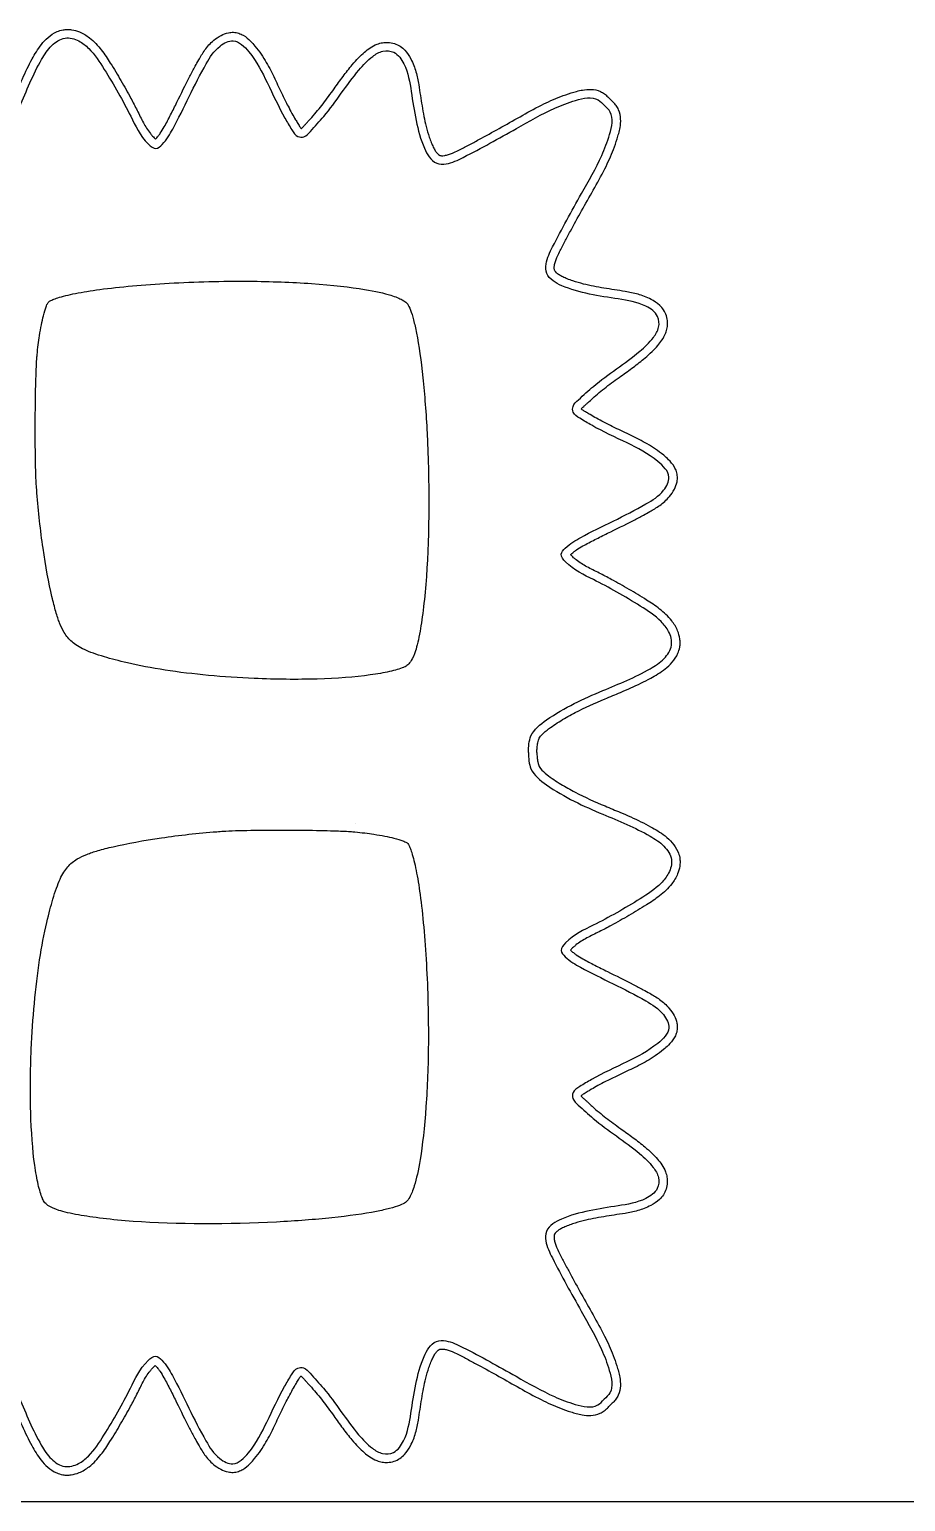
# Model space of a CAD drawing. Extents: x 0 to 290, y 0 to 210.
# Drawn here: x 35.3 to 72.5, y 0 to 62.5 of the extents above; entities that cross this region are included whole.
import ezdxf

# ---------------------------------------------------------------- set-up
doc = ezdxf.new("R2010")
doc.units = 0
doc.layers.get('0').update_dxf_attribs({"linetype": 'CONTINUOUS'})

msp = doc.modelspace()

# ---------------------------------------------------------------- linework, layer by layer
at = {"linetype": 'Continuous'}
msp.add_line((0, 0), (290, 0), dxfattribs=at)
at = {"color": 7}
msp.add_lwpolyline([(49.147, 28.79), (49.147, 28.79)], dxfattribs=at)
at = {"linetype": 'Continuous'}
for points, knots in [([(32.246, 56.422), (32.317, 56.424), (32.385, 56.427), (32.523, 56.437), (32.591, 56.445), (32.694, 56.465), (32.733, 56.475), (32.797, 56.498), (32.822, 56.51), (32.876, 56.54), (32.903, 56.558), (33.016, 56.643), (33.106, 56.739), (33.264, 56.941), (33.334, 57.04), (33.468, 57.238), (33.532, 57.337), (33.718, 57.637), (33.831, 57.84), (34.152, 58.457), (34.339, 58.88), (34.614, 59.532), (34.705, 59.751), (34.921, 60.26), (35.049, 60.551), (35.258, 60.978), (35.329, 61.116), (35.46, 61.354), (35.517, 61.455), (35.645, 61.661), (35.716, 61.765), (35.88, 61.971), (35.973, 62.071), (36.191, 62.258), (36.317, 62.344), (36.54, 62.442), (36.624, 62.469), (36.775, 62.496), (36.838, 62.501), (36.961, 62.502), (37.021, 62.497), (37.195, 62.471), (37.305, 62.438), (37.567, 62.332), (37.709, 62.244), (37.935, 62.069), (38.024, 61.985), (38.19, 61.812), (38.267, 61.722), (38.481, 61.448), (38.605, 61.259), (38.799, 60.949), (38.875, 60.826), (39.025, 60.578), (39.1, 60.454), (39.319, 60.079), (39.461, 59.827), (39.688, 59.406), (39.777, 59.236), (39.908, 58.976), (39.953, 58.884), (40.039, 58.709), (40.082, 58.624), (40.214, 58.378), (40.308, 58.226), (40.453, 58.045), (40.482, 58.01), (40.538, 57.949), (40.563, 57.922), (40.607, 57.878), (40.625, 57.861), (40.64, 57.847)], [0.035408, 0.035408, 0.035408, 0.035408, 0.607625, 0.607625, 1.288519, 1.288519, 1.790618, 1.790618, 2.217027, 2.217027, 2.643435, 2.643435, 3.938345, 3.938345, 4.940209, 4.940209, 5.942072, 5.942072, 7.945798, 7.945798, 11.953251, 11.953251, 13.92289, 13.92289, 16.510565, 16.510565, 17.752671, 17.752671, 18.68504, 18.68504, 19.61741, 19.61741, 20.554312, 20.554312, 21.491214, 21.491214, 21.993643, 21.993643, 22.340482, 22.340482, 22.68732, 22.68732, 23.380997, 23.380997, 24.467216, 24.467216, 25.352423, 25.352423, 26.23763, 26.23763, 28.008044, 28.008044, 29.186978, 29.186978, 30.365913, 30.365913, 32.723782, 32.723782, 34.312403, 34.312403, 35.167984, 35.167984, 36.023564, 36.023564, 37.734725, 37.734725, 38.14694, 38.14694, 38.467395, 38.467395, 38.68582, 38.68582, 38.68582, 38.68582]), ([(32.247, 56.061), (32.492, 56.071), (33.065, 56.093), (34.038, 57.319), (34.822, 59.05), (35.527, 60.821), (36.175, 61.825), (36.768, 62.224), (37.387, 62.055), (37.967, 61.585), (38.685, 60.478), (39.493, 59.065), (40.015, 57.901), (40.645, 57.361), (41.073, 57.743), (41.746, 58.909), (42.41, 60.445), (43.227, 61.757), (44.03, 62.176), (44.835, 61.349), (45.41, 60.222), (45.95, 59.036), (46.391, 58.302), (46.624, 57.926), (46.997, 57.917), (47.336, 58.307), (48.163, 59.182), (48.895, 60.387), (49.758, 61.306), (50.275, 61.625), (50.863, 61.576), (51.34, 60.873), (51.574, 59.459), (51.758, 58.069), (52.242, 57.08), (52.56, 56.771), (53.126, 56.777), (54.254, 57.336), (55.751, 58.167), (57.329, 59.072), (58.447, 59.502), (59.316, 59.697), (59.625, 59.361), (59.711, 59.268)], [0, 0, 0, 0, 1.961126, 4.591958, 12.080895, 18.238708, 20.25935, 22.065078, 23.704497, 25.177044, 28.252064, 34.602568, 38.482754, 39.515693, 40.384066, 42.587887, 51.249632, 53.884088, 55.564297, 57.812849, 62.047492, 66.721642, 68.344673, 69.40357, 70.088703, 71.094288, 73.4709, 80.329222, 82.608616, 83.965516, 85.246922, 87.070459, 90.43776, 97.294409, 98.464274, 99.62943, 100.735562, 102.902194, 110.040241, 115.146078, 117.779435, 120.430393, 121.44876, 121.44876, 121.44876, 121.44876]), ([(40.64, 57.847), (40.658, 57.864), (40.678, 57.885), (40.714, 57.926), (40.732, 57.946), (40.783, 58.007), (40.814, 58.049), (40.904, 58.178), (40.958, 58.269), (41.058, 58.449), (41.104, 58.535), (41.195, 58.706), (41.24, 58.792), (41.374, 59.055), (41.463, 59.234), (41.731, 59.776), (41.91, 60.146), (42.173, 60.656), (42.248, 60.798), (42.374, 61.029), (42.425, 61.119), (42.555, 61.346), (42.639, 61.489), (42.844, 61.773), (42.966, 61.914), (43.208, 62.118), (43.311, 62.19), (43.522, 62.3), (43.627, 62.342), (43.81, 62.377), (43.881, 62.384), (44.032, 62.377), (44.108, 62.362), (44.247, 62.316), (44.311, 62.286), (44.491, 62.181), (44.591, 62.094), (44.749, 61.935), (44.81, 61.864), (44.963, 61.679), (45.048, 61.564), (45.207, 61.332), (45.279, 61.216), (45.481, 60.869), (45.595, 60.64), (45.816, 60.182), (45.925, 59.95), (46.113, 59.561), (46.19, 59.404), (46.325, 59.142), (46.381, 59.037), (46.487, 58.846), (46.538, 58.759), (46.621, 58.619), (46.652, 58.566), (46.703, 58.483), (46.722, 58.452), (46.771, 58.372), (46.796, 58.333), (46.821, 58.301), (46.827, 58.294), (46.831, 58.29)], [40.28113, 40.28113, 40.28113, 40.28113, 40.536354, 40.536354, 40.791577, 40.791577, 41.302025, 41.302025, 42.322921, 42.322921, 43.164504, 43.164504, 44.006088, 44.006088, 45.689255, 45.689255, 49.055589, 49.055589, 50.358148, 50.358148, 51.194546, 51.194546, 52.479676, 52.479676, 53.764806, 53.764806, 54.541562, 54.541562, 55.181809, 55.181809, 55.546064, 55.546064, 55.934363, 55.934363, 56.322661, 56.322661, 57.13375, 57.13375, 57.757122, 57.757122, 58.82093, 58.82093, 59.884738, 59.884738, 62.012354, 62.012354, 64.13997, 64.13997, 65.617709, 65.617709, 66.649276, 66.649276, 67.535635, 67.535635, 68.054175, 68.054175, 68.348798, 68.348798, 68.809136, 68.809136, 68.976054, 68.976054, 68.976054, 68.976054]), ([(46.831, 58.29), (46.838, 58.294), (46.851, 58.305), (46.889, 58.342), (46.913, 58.367), (46.968, 58.43), (46.998, 58.463), (47.055, 58.526), (47.083, 58.557), (47.167, 58.65), (47.221, 58.71), (47.362, 58.865), (47.445, 58.959), (47.606, 59.15), (47.684, 59.248), (47.918, 59.552), (48.071, 59.764), (48.351, 60.154), (48.477, 60.33), (48.734, 60.673), (48.863, 60.84), (49.085, 61.102), (49.172, 61.202), (49.347, 61.381), (49.431, 61.462), (49.596, 61.601), (49.672, 61.661), (49.847, 61.779), (49.946, 61.836), (50.128, 61.905), (50.204, 61.927), (50.359, 61.952), (50.437, 61.957), (50.607, 61.949), (50.698, 61.934), (50.875, 61.878), (50.961, 61.837), (51.109, 61.738), (51.174, 61.681), (51.339, 61.505), (51.419, 61.378), (51.533, 61.161), (51.574, 61.069), (51.645, 60.884), (51.676, 60.791), (51.754, 60.516), (51.79, 60.335), (51.846, 60.004), (51.868, 59.853), (51.914, 59.552), (51.937, 59.402), (52.011, 58.956), (52.065, 58.665), (52.175, 58.228), (52.219, 58.076), (52.296, 57.849), (52.325, 57.771), (52.381, 57.631), (52.408, 57.567), (52.464, 57.451), (52.492, 57.399), (52.552, 57.306), (52.584, 57.264), (52.647, 57.198), (52.677, 57.176), (52.712, 57.157), (52.72, 57.154), (52.746, 57.147), (52.763, 57.144), (52.821, 57.139), (52.87, 57.142), (52.977, 57.158), (53.031, 57.171), (53.142, 57.205), (53.198, 57.226), (53.333, 57.284), (53.413, 57.322), (53.568, 57.401), (53.643, 57.439), (53.79, 57.515), (53.863, 57.553), (54.082, 57.668), (54.228, 57.745), (54.664, 57.979), (54.953, 58.139), (55.535, 58.464), (55.827, 58.63), (56.422, 58.965), (56.724, 59.132), (57.165, 59.354), (57.3, 59.418), (57.709, 59.602), (57.987, 59.711), (58.371, 59.83), (58.447, 59.852), (58.609, 59.895), (58.693, 59.915), (58.897, 59.95), (59.018, 59.962), (59.272, 59.95), (59.406, 59.926), (59.598, 59.839), (59.66, 59.802), (59.763, 59.725), (59.807, 59.685), (59.892, 59.603), (59.93, 59.561), (59.966, 59.523)], [70.359454, 70.359454, 70.359454, 70.359454, 70.704007, 70.704007, 71.048561, 71.048561, 71.389156, 71.389156, 71.729752, 71.729752, 72.410943, 72.410943, 73.515431, 73.515431, 74.61992, 74.61992, 76.828898, 76.828898, 78.608109, 78.608109, 80.301856, 80.301856, 81.33635, 81.33635, 82.212239, 82.212239, 82.92474, 82.92474, 83.63724, 83.63724, 84.07111, 84.07111, 84.50498, 84.50498, 85.007166, 85.007166, 85.490579, 85.490579, 85.973992, 85.973992, 86.912445, 86.912445, 87.628344, 87.628344, 88.344242, 88.344242, 89.776039, 89.776039, 91.04076, 91.04076, 92.30548, 92.30548, 94.834922, 94.834922, 96.243427, 96.243427, 96.987557, 96.987557, 97.61561, 97.61561, 98.243663, 98.243663, 98.847887, 98.847887, 99.452111, 99.452111, 99.782312, 99.782312, 100.112513, 100.112513, 100.719331, 100.719331, 101.326149, 101.326149, 101.932967, 101.932967, 102.732179, 102.732179, 103.425808, 103.425808, 104.119438, 104.119438, 105.506697, 105.506697, 108.281216, 108.281216, 111.083501, 111.083501, 113.885787, 113.885787, 115.108993, 115.108993, 117.555404, 117.555404, 118.140796, 118.140796, 118.726189, 118.726189, 119.495012, 119.495012, 120.263836, 120.263836, 120.63075, 120.63075, 120.997665, 120.997665, 121.406972, 121.406972, 121.406972, 121.406972]), ([(58.721, 46.39), (58.725, 46.396), (58.736, 46.41), (58.773, 46.447), (58.799, 46.471), (58.861, 46.526), (58.894, 46.556), (58.958, 46.613), (58.989, 46.641), (59.081, 46.725), (59.141, 46.779), (59.297, 46.92), (59.391, 47.003), (59.582, 47.163), (59.68, 47.242), (59.984, 47.475), (60.196, 47.628), (60.586, 47.907), (60.763, 48.034), (61.106, 48.29), (61.273, 48.419), (61.535, 48.64), (61.635, 48.728), (61.814, 48.902), (61.895, 48.987), (62.035, 49.151), (62.095, 49.227), (62.213, 49.403), (62.269, 49.501), (62.339, 49.683), (62.361, 49.759), (62.386, 49.914), (62.391, 49.992), (62.383, 50.162), (62.368, 50.253), (62.313, 50.43), (62.272, 50.516), (62.173, 50.665), (62.116, 50.729), (61.94, 50.895), (61.813, 50.975), (61.597, 51.089), (61.505, 51.129), (61.319, 51.201), (61.227, 51.232), (60.951, 51.311), (60.77, 51.346), (60.439, 51.403), (60.289, 51.425), (59.987, 51.472), (59.837, 51.495), (59.392, 51.568), (59.101, 51.623), (58.664, 51.733), (58.512, 51.777), (58.285, 51.855), (58.208, 51.883), (58.067, 51.94), (58.003, 51.967), (57.887, 52.023), (57.835, 52.051), (57.742, 52.111), (57.7, 52.143), (57.635, 52.206), (57.612, 52.236), (57.594, 52.271), (57.59, 52.279), (57.583, 52.305), (57.58, 52.322), (57.576, 52.38), (57.578, 52.429), (57.595, 52.537), (57.608, 52.591), (57.642, 52.701), (57.663, 52.758), (57.721, 52.893), (57.759, 52.972), (57.838, 53.128), (57.876, 53.202), (57.952, 53.349), (57.99, 53.422), (58.105, 53.641), (58.183, 53.787), (58.418, 54.222), (58.577, 54.511), (58.902, 55.093), (59.069, 55.385), (59.405, 55.979), (59.572, 56.281), (59.794, 56.722), (59.859, 56.858), (60.043, 57.266), (60.152, 57.544), (60.271, 57.928), (60.294, 58.004), (60.336, 58.165), (60.356, 58.25), (60.391, 58.453), (60.404, 58.575), (60.393, 58.828), (60.368, 58.963), (60.282, 59.155), (60.245, 59.217), (60.168, 59.32), (60.128, 59.365), (60.046, 59.449), (60.004, 59.488), (59.966, 59.523)], [70.359454, 70.359454, 70.359454, 70.359454, 70.704007, 70.704007, 71.048561, 71.048561, 71.389156, 71.389156, 71.729752, 71.729752, 72.410943, 72.410943, 73.515431, 73.515431, 74.61992, 74.61992, 76.828898, 76.828898, 78.608109, 78.608109, 80.301856, 80.301856, 81.33635, 81.33635, 82.212239, 82.212239, 82.92474, 82.92474, 83.63724, 83.63724, 84.07111, 84.07111, 84.50498, 84.50498, 85.007166, 85.007166, 85.490579, 85.490579, 85.973992, 85.973992, 86.912445, 86.912445, 87.628344, 87.628344, 88.344242, 88.344242, 89.776039, 89.776039, 91.04076, 91.04076, 92.30548, 92.30548, 94.834922, 94.834922, 96.243427, 96.243427, 96.987557, 96.987557, 97.61561, 97.61561, 98.243663, 98.243663, 98.847887, 98.847887, 99.452111, 99.452111, 99.782312, 99.782312, 100.112513, 100.112513, 100.719331, 100.719331, 101.326149, 101.326149, 101.932967, 101.932967, 102.732179, 102.732179, 103.425808, 103.425808, 104.119438, 104.119438, 105.506697, 105.506697, 108.281216, 108.281216, 111.083501, 111.083501, 113.885787, 113.885787, 115.108993, 115.108993, 117.555404, 117.555404, 118.140796, 118.140796, 118.726189, 118.726189, 119.495012, 119.495012, 120.263836, 120.263836, 120.63075, 120.63075, 120.997665, 120.997665, 121.406972, 121.406972, 121.406972, 121.406972]), ([(56.48, 31.807), (56.489, 32.052), (56.512, 32.625), (57.739, 33.598), (59.471, 34.379), (61.242, 35.083), (62.247, 35.73), (62.647, 36.323), (62.478, 36.942), (62.008, 37.523), (60.902, 38.241), (59.49, 39.05), (58.326, 39.574), (57.786, 40.204), (58.169, 40.632), (59.335, 41.304), (60.873, 41.966), (62.185, 42.783), (62.604, 43.585), (61.779, 44.39), (60.652, 44.967), (59.466, 45.507), (58.732, 45.949), (58.357, 46.183), (58.348, 46.556), (58.739, 46.894), (59.614, 47.721), (60.82, 48.451), (61.739, 49.314), (62.059, 49.831), (62.011, 50.418), (61.308, 50.896), (59.894, 51.131), (58.505, 51.317), (57.516, 51.801), (57.207, 52.12), (57.213, 52.686), (57.774, 53.813), (58.606, 55.31), (59.512, 56.886), (59.943, 58.004), (60.139, 58.874), (59.803, 59.183), (59.71, 59.269)], [0, 0, 0, 0, 1.961126, 4.591958, 12.080895, 18.238708, 20.25935, 22.065078, 23.704497, 25.177044, 28.252064, 34.602568, 38.482754, 39.515693, 40.384066, 42.587887, 51.249632, 53.884088, 55.564297, 57.812849, 62.047492, 66.721642, 68.344673, 69.40357, 70.088703, 71.094288, 73.4709, 80.329222, 82.608616, 83.965516, 85.246922, 87.070459, 90.43776, 97.294409, 98.464274, 99.62943, 100.735562, 102.902194, 110.040241, 115.146078, 117.779435, 120.430393, 121.44876, 121.44876, 121.44876, 121.44876]), ([(58.272, 40.199), (58.29, 40.217), (58.311, 40.237), (58.351, 40.273), (58.372, 40.291), (58.433, 40.341), (58.475, 40.373), (58.604, 40.463), (58.695, 40.517), (58.875, 40.616), (58.961, 40.662), (59.132, 40.753), (59.219, 40.798), (59.482, 40.932), (59.66, 41.021), (60.203, 41.288), (60.573, 41.467), (61.083, 41.729), (61.225, 41.804), (61.456, 41.93), (61.546, 41.98), (61.773, 42.11), (61.916, 42.194), (62.201, 42.399), (62.342, 42.521), (62.546, 42.763), (62.618, 42.866), (62.728, 43.077), (62.77, 43.182), (62.806, 43.365), (62.813, 43.435), (62.806, 43.587), (62.79, 43.663), (62.745, 43.802), (62.715, 43.865), (62.61, 44.046), (62.523, 44.146), (62.365, 44.304), (62.294, 44.365), (62.109, 44.518), (61.993, 44.604), (61.761, 44.763), (61.646, 44.835), (61.299, 45.037), (61.07, 45.151), (60.612, 45.373), (60.38, 45.482), (59.992, 45.67), (59.834, 45.748), (59.573, 45.883), (59.468, 45.939), (59.277, 46.045), (59.19, 46.095), (59.05, 46.179), (58.997, 46.21), (58.914, 46.261), (58.883, 46.28), (58.803, 46.329), (58.765, 46.354), (58.732, 46.38), (58.726, 46.385), (58.721, 46.39)], [40.28113, 40.28113, 40.28113, 40.28113, 40.536354, 40.536354, 40.791577, 40.791577, 41.302025, 41.302025, 42.322921, 42.322921, 43.164504, 43.164504, 44.006088, 44.006088, 45.689255, 45.689255, 49.055589, 49.055589, 50.358148, 50.358148, 51.194546, 51.194546, 52.479676, 52.479676, 53.764806, 53.764806, 54.541562, 54.541562, 55.181809, 55.181809, 55.546064, 55.546064, 55.934363, 55.934363, 56.322661, 56.322661, 57.13375, 57.13375, 57.757122, 57.757122, 58.82093, 58.82093, 59.884738, 59.884738, 62.012354, 62.012354, 64.13997, 64.13997, 65.617709, 65.617709, 66.649276, 66.649276, 67.535635, 67.535635, 68.054175, 68.054175, 68.348798, 68.348798, 68.809136, 68.809136, 68.976054, 68.976054, 68.976054, 68.976054]), ([(56.84, 31.807), (56.843, 31.878), (56.846, 31.945), (56.856, 32.083), (56.863, 32.151), (56.884, 32.254), (56.894, 32.293), (56.917, 32.356), (56.928, 32.382), (56.958, 32.435), (56.977, 32.463), (57.062, 32.576), (57.158, 32.666), (57.36, 32.824), (57.46, 32.894), (57.657, 33.027), (57.757, 33.092), (58.057, 33.276), (58.26, 33.39), (58.877, 33.71), (59.301, 33.897), (59.952, 34.172), (60.171, 34.262), (60.68, 34.478), (60.972, 34.606), (61.399, 34.814), (61.537, 34.885), (61.775, 35.016), (61.876, 35.073), (62.082, 35.201), (62.187, 35.271), (62.392, 35.435), (62.493, 35.528), (62.68, 35.746), (62.766, 35.871), (62.864, 36.095), (62.891, 36.179), (62.918, 36.33), (62.924, 36.393), (62.924, 36.515), (62.92, 36.575), (62.894, 36.75), (62.861, 36.859), (62.755, 37.122), (62.667, 37.264), (62.492, 37.49), (62.408, 37.579), (62.236, 37.745), (62.146, 37.822), (61.872, 38.037), (61.682, 38.161), (61.373, 38.355), (61.251, 38.431), (61.003, 38.582), (60.878, 38.656), (60.503, 38.876), (60.252, 39.018), (59.831, 39.246), (59.661, 39.334), (59.401, 39.466), (59.31, 39.51), (59.134, 39.597), (59.05, 39.64), (58.803, 39.772), (58.651, 39.866), (58.47, 40.011), (58.436, 40.041), (58.374, 40.096), (58.348, 40.121), (58.303, 40.166), (58.287, 40.183), (58.272, 40.199)], [0.037784, 0.037784, 0.037784, 0.037784, 0.607625, 0.607625, 1.288519, 1.288519, 1.790618, 1.790618, 2.217027, 2.217027, 2.643435, 2.643435, 3.938345, 3.938345, 4.940209, 4.940209, 5.942072, 5.942072, 7.945798, 7.945798, 11.953251, 11.953251, 13.92289, 13.92289, 16.510565, 16.510565, 17.752671, 17.752671, 18.68504, 18.68504, 19.61741, 19.61741, 20.554311, 20.554311, 21.491213, 21.491213, 21.993642, 21.993642, 22.34048, 22.34048, 22.687318, 22.687318, 23.380993, 23.380993, 24.46721, 24.46721, 25.352414, 25.352414, 26.237617, 26.237617, 28.008025, 28.008025, 29.186929, 29.186929, 30.365833, 30.365833, 32.723641, 32.723641, 34.31227, 34.31227, 35.167827, 35.167827, 36.023384, 36.023384, 37.734498, 37.734498, 38.14677, 38.14677, 38.467242, 38.467242, 38.68582, 38.68582, 38.68582, 38.68582]), ([(56.48, 31.807), (56.489, 31.562), (56.512, 30.989), (57.738, 30.016), (59.47, 29.234), (61.24, 28.529), (62.245, 27.882), (62.645, 27.288), (62.475, 26.67), (62.005, 26.089), (60.899, 25.371), (59.486, 24.563), (58.323, 24.04), (57.782, 23.41), (58.165, 22.982), (59.331, 22.309), (60.868, 21.646), (62.179, 20.829), (62.598, 20.027), (61.772, 19.221), (60.646, 18.646), (59.46, 18.106), (58.725, 17.664), (58.35, 17.431), (58.341, 17.058), (58.731, 16.719), (59.606, 15.892), (60.812, 15.161), (61.731, 14.298), (62.05, 13.781), (62.002, 13.194), (61.299, 12.716), (59.885, 12.482), (58.495, 12.297), (57.506, 11.813), (57.197, 11.495), (57.203, 10.928), (57.763, 9.801), (58.595, 8.304), (59.5, 6.727), (59.93, 5.609), (60.126, 4.739), (59.79, 4.43), (59.697, 4.344)], [0, 0, 0, 0, 1.961126, 4.591958, 12.080895, 18.238708, 20.25935, 22.065078, 23.704497, 25.177044, 28.252064, 34.602568, 38.482754, 39.515693, 40.384066, 42.587887, 51.249632, 53.884088, 55.564297, 57.812849, 62.047492, 66.721642, 68.344673, 69.40357, 70.088703, 71.094288, 73.4709, 80.329222, 82.608616, 83.965516, 85.246922, 87.070459, 90.43776, 97.294409, 98.464274, 99.62943, 100.735562, 102.902194, 110.040241, 115.146078, 117.779435, 120.430393, 121.44876, 121.44876, 121.44876, 121.44876]), ([(56.84, 31.807), (56.843, 31.736), (56.846, 31.669), (56.855, 31.532), (56.863, 31.463), (56.883, 31.36), (56.894, 31.321), (56.917, 31.258), (56.928, 31.233), (56.958, 31.179), (56.976, 31.151), (57.062, 31.038), (57.157, 30.948), (57.359, 30.79), (57.459, 30.72), (57.657, 30.586), (57.756, 30.522), (58.056, 30.337), (58.259, 30.224), (58.876, 29.903), (59.3, 29.716), (59.951, 29.441), (60.17, 29.351), (60.679, 29.135), (60.971, 29.007), (61.397, 28.798), (61.535, 28.727), (61.773, 28.596), (61.874, 28.539), (62.081, 28.411), (62.185, 28.341), (62.39, 28.177), (62.491, 28.084), (62.678, 27.865), (62.764, 27.74), (62.862, 27.517), (62.889, 27.433), (62.916, 27.281), (62.922, 27.218), (62.922, 27.096), (62.917, 27.036), (62.891, 26.862), (62.859, 26.752), (62.752, 26.489), (62.665, 26.348), (62.49, 26.122), (62.406, 26.032), (62.233, 25.866), (62.143, 25.79), (61.869, 25.575), (61.679, 25.451), (61.37, 25.257), (61.247, 25.181), (60.999, 25.03), (60.875, 24.956), (60.5, 24.736), (60.248, 24.594), (59.827, 24.367), (59.657, 24.278), (59.397, 24.147), (59.306, 24.103), (59.131, 24.016), (59.046, 23.973), (58.8, 23.841), (58.647, 23.747), (58.466, 23.602), (58.432, 23.573), (58.37, 23.517), (58.344, 23.492), (58.299, 23.448), (58.282, 23.43), (58.268, 23.415)], [0.037784, 0.037784, 0.037784, 0.037784, 0.607625, 0.607625, 1.288519, 1.288519, 1.790618, 1.790618, 2.217027, 2.217027, 2.643435, 2.643435, 3.938345, 3.938345, 4.940209, 4.940209, 5.942072, 5.942072, 7.945798, 7.945798, 11.953251, 11.953251, 13.92289, 13.92289, 16.510565, 16.510565, 17.752671, 17.752671, 18.68504, 18.68504, 19.61741, 19.61741, 20.554311, 20.554311, 21.491213, 21.491213, 21.993642, 21.993642, 22.34048, 22.34048, 22.687318, 22.687318, 23.380993, 23.380993, 24.46721, 24.46721, 25.352414, 25.352414, 26.237617, 26.237617, 28.008025, 28.008025, 29.186929, 29.186929, 30.365833, 30.365833, 32.723641, 32.723641, 34.31227, 34.31227, 35.167827, 35.167827, 36.023384, 36.023384, 37.734498, 37.734498, 38.14677, 38.14677, 38.467242, 38.467242, 38.68582, 38.68582, 38.68582, 38.68582]), ([(58.268, 23.415), (58.286, 23.397), (58.307, 23.377), (58.347, 23.34), (58.368, 23.323), (58.429, 23.272), (58.471, 23.241), (58.6, 23.151), (58.691, 23.097), (58.871, 22.997), (58.956, 22.951), (59.128, 22.86), (59.214, 22.815), (59.477, 22.681), (59.656, 22.592), (60.198, 22.325), (60.568, 22.145), (61.078, 21.883), (61.22, 21.808), (61.451, 21.682), (61.541, 21.632), (61.768, 21.502), (61.911, 21.418), (62.196, 21.212), (62.337, 21.091), (62.54, 20.848), (62.613, 20.746), (62.723, 20.534), (62.764, 20.43), (62.8, 20.246), (62.807, 20.176), (62.8, 20.024), (62.785, 19.948), (62.739, 19.81), (62.709, 19.746), (62.604, 19.566), (62.517, 19.465), (62.359, 19.308), (62.288, 19.246), (62.102, 19.094), (61.987, 19.008), (61.755, 18.849), (61.639, 18.777), (61.293, 18.575), (61.064, 18.461), (60.606, 18.24), (60.373, 18.131), (59.985, 17.943), (59.827, 17.865), (59.566, 17.73), (59.461, 17.674), (59.27, 17.568), (59.183, 17.518), (59.043, 17.434), (58.99, 17.403), (58.907, 17.352), (58.876, 17.333), (58.796, 17.284), (58.757, 17.259), (58.725, 17.234), (58.718, 17.228), (58.714, 17.224)], [40.28113, 40.28113, 40.28113, 40.28113, 40.536354, 40.536354, 40.791577, 40.791577, 41.302025, 41.302025, 42.322921, 42.322921, 43.164504, 43.164504, 44.006088, 44.006088, 45.689255, 45.689255, 49.055589, 49.055589, 50.358148, 50.358148, 51.194546, 51.194546, 52.479676, 52.479676, 53.764806, 53.764806, 54.541562, 54.541562, 55.181809, 55.181809, 55.546064, 55.546064, 55.934363, 55.934363, 56.322661, 56.322661, 57.13375, 57.13375, 57.757122, 57.757122, 58.82093, 58.82093, 59.884738, 59.884738, 62.012354, 62.012354, 64.13997, 64.13997, 65.617709, 65.617709, 66.649276, 66.649276, 67.535635, 67.535635, 68.054175, 68.054175, 68.348798, 68.348798, 68.809136, 68.809136, 68.976054, 68.976054, 68.976054, 68.976054]), ([(58.714, 17.224), (58.718, 17.217), (58.729, 17.204), (58.766, 17.166), (58.792, 17.142), (58.854, 17.087), (58.887, 17.057), (58.95, 17), (58.981, 16.972), (59.074, 16.889), (59.134, 16.834), (59.289, 16.693), (59.383, 16.61), (59.574, 16.45), (59.673, 16.371), (59.976, 16.137), (60.188, 15.985), (60.578, 15.705), (60.755, 15.579), (61.098, 15.322), (61.265, 15.193), (61.527, 14.972), (61.627, 14.884), (61.806, 14.71), (61.887, 14.625), (62.026, 14.46), (62.086, 14.384), (62.204, 14.209), (62.261, 14.11), (62.331, 13.928), (62.352, 13.853), (62.377, 13.698), (62.382, 13.619), (62.374, 13.45), (62.359, 13.358), (62.304, 13.182), (62.263, 13.096), (62.164, 12.947), (62.107, 12.882), (61.931, 12.717), (61.804, 12.637), (61.587, 12.523), (61.495, 12.483), (61.31, 12.411), (61.217, 12.38), (60.942, 12.302), (60.761, 12.266), (60.43, 12.209), (60.279, 12.187), (59.978, 12.141), (59.828, 12.118), (59.382, 12.045), (59.091, 11.99), (58.654, 11.88), (58.502, 11.836), (58.275, 11.759), (58.198, 11.73), (58.058, 11.674), (57.993, 11.646), (57.877, 11.591), (57.825, 11.563), (57.732, 11.503), (57.69, 11.471), (57.625, 11.408), (57.602, 11.377), (57.584, 11.343), (57.58, 11.335), (57.573, 11.309), (57.57, 11.292), (57.566, 11.234), (57.568, 11.185), (57.584, 11.077), (57.597, 11.023), (57.631, 10.913), (57.653, 10.856), (57.71, 10.721), (57.749, 10.642), (57.828, 10.486), (57.866, 10.412), (57.942, 10.265), (57.98, 10.192), (58.095, 9.972), (58.172, 9.827), (58.406, 9.391), (58.566, 9.102), (58.891, 8.52), (59.057, 8.228), (59.393, 7.634), (59.56, 7.332), (59.782, 6.89), (59.847, 6.755), (60.031, 6.346), (60.14, 6.068), (60.258, 5.685), (60.281, 5.609), (60.323, 5.447), (60.343, 5.362), (60.378, 5.159), (60.391, 5.038), (60.379, 4.784), (60.355, 4.65), (60.268, 4.457), (60.231, 4.396), (60.154, 4.293), (60.114, 4.248), (60.032, 4.164), (59.99, 4.125), (59.952, 4.09)], [70.359454, 70.359454, 70.359454, 70.359454, 70.704007, 70.704007, 71.048561, 71.048561, 71.389156, 71.389156, 71.729752, 71.729752, 72.410943, 72.410943, 73.515431, 73.515431, 74.61992, 74.61992, 76.828898, 76.828898, 78.608109, 78.608109, 80.301856, 80.301856, 81.33635, 81.33635, 82.212239, 82.212239, 82.92474, 82.92474, 83.63724, 83.63724, 84.07111, 84.07111, 84.50498, 84.50498, 85.007166, 85.007166, 85.490579, 85.490579, 85.973992, 85.973992, 86.912445, 86.912445, 87.628344, 87.628344, 88.344242, 88.344242, 89.776039, 89.776039, 91.04076, 91.04076, 92.30548, 92.30548, 94.834922, 94.834922, 96.243427, 96.243427, 96.987557, 96.987557, 97.61561, 97.61561, 98.243663, 98.243663, 98.847887, 98.847887, 99.452111, 99.452111, 99.782312, 99.782312, 100.112513, 100.112513, 100.719331, 100.719331, 101.326149, 101.326149, 101.932967, 101.932967, 102.732179, 102.732179, 103.425808, 103.425808, 104.119438, 104.119438, 105.506697, 105.506697, 108.281216, 108.281216, 111.083501, 111.083501, 113.885787, 113.885787, 115.108993, 115.108993, 117.555404, 117.555404, 118.140796, 118.140796, 118.726189, 118.726189, 119.495012, 119.495012, 120.263836, 120.263836, 120.63075, 120.63075, 120.997665, 120.997665, 121.406972, 121.406972, 121.406972, 121.406972]), ([(32.235, 7.565), (32.48, 7.555), (33.053, 7.533), (34.026, 6.306), (34.808, 4.575), (35.512, 2.804), (36.16, 1.8), (36.753, 1.4), (37.372, 1.569), (37.953, 2.039), (38.671, 3.145), (39.479, 4.558), (40.002, 5.721), (40.632, 6.262), (41.06, 5.879), (41.733, 4.713), (42.396, 3.176), (43.213, 1.864), (44.015, 1.445), (44.82, 2.271), (45.396, 3.398), (45.936, 4.584), (46.378, 5.318), (46.611, 5.693), (46.984, 5.702), (47.323, 5.312), (48.15, 4.437), (48.881, 3.231), (49.744, 2.312), (50.26, 1.993), (50.848, 2.041), (51.326, 2.744), (51.56, 4.158), (51.745, 5.548), (52.229, 6.536), (52.548, 6.845), (53.114, 6.839), (54.241, 6.279), (55.738, 5.448), (57.315, 4.542), (58.433, 4.112), (59.303, 3.916), (59.612, 4.252), (59.698, 4.345)], [0, 0, 0, 0, 1.961126, 4.591958, 12.080895, 18.238708, 20.25935, 22.065078, 23.704497, 25.177044, 28.252064, 34.602568, 38.482754, 39.515693, 40.384066, 42.587887, 51.249632, 53.884088, 55.564297, 57.812849, 62.047492, 66.721642, 68.344673, 69.40357, 70.088703, 71.094288, 73.4709, 80.329222, 82.608616, 83.965516, 85.246922, 87.070459, 90.43776, 97.294409, 98.464274, 99.62943, 100.735562, 102.902194, 110.040241, 115.146078, 117.779435, 120.430393, 121.44876, 121.44876, 121.44876, 121.44876]), ([(32.234, 7.205), (32.305, 7.202), (32.373, 7.199), (32.511, 7.189), (32.579, 7.181), (32.682, 7.161), (32.721, 7.151), (32.784, 7.128), (32.81, 7.117), (32.863, 7.087), (32.891, 7.068), (33.004, 6.983), (33.094, 6.887), (33.252, 6.685), (33.322, 6.586), (33.456, 6.388), (33.52, 6.288), (33.705, 5.988), (33.818, 5.786), (34.139, 5.168), (34.325, 4.745), (34.601, 4.093), (34.691, 3.875), (34.907, 3.365), (35.035, 3.074), (35.244, 2.647), (35.315, 2.509), (35.446, 2.271), (35.503, 2.17), (35.631, 1.964), (35.701, 1.859), (35.865, 1.654), (35.958, 1.553), (36.176, 1.366), (36.302, 1.28), (36.525, 1.183), (36.609, 1.155), (36.76, 1.128), (36.823, 1.123), (36.946, 1.122), (37.005, 1.127), (37.18, 1.153), (37.29, 1.186), (37.552, 1.292), (37.694, 1.38), (37.92, 1.554), (38.01, 1.639), (38.175, 1.811), (38.252, 1.901), (38.467, 2.175), (38.591, 2.365), (38.785, 2.674), (38.861, 2.797), (39.011, 3.045), (39.086, 3.169), (39.306, 3.544), (39.448, 3.796), (39.675, 4.217), (39.764, 4.387), (39.895, 4.647), (39.939, 4.738), (40.026, 4.913), (40.069, 4.998), (40.201, 5.244), (40.295, 5.397), (40.44, 5.578), (40.469, 5.612), (40.525, 5.674), (40.55, 5.7), (40.594, 5.745), (40.612, 5.761), (40.627, 5.776)], [0.035408, 0.035408, 0.035408, 0.035408, 0.607625, 0.607625, 1.288519, 1.288519, 1.790618, 1.790618, 2.217027, 2.217027, 2.643435, 2.643435, 3.938345, 3.938345, 4.940209, 4.940209, 5.942072, 5.942072, 7.945798, 7.945798, 11.953251, 11.953251, 13.92289, 13.92289, 16.510565, 16.510565, 17.752671, 17.752671, 18.68504, 18.68504, 19.61741, 19.61741, 20.554312, 20.554312, 21.491214, 21.491214, 21.993643, 21.993643, 22.340482, 22.340482, 22.68732, 22.68732, 23.380997, 23.380997, 24.467216, 24.467216, 25.352423, 25.352423, 26.23763, 26.23763, 28.008044, 28.008044, 29.186978, 29.186978, 30.365913, 30.365913, 32.723782, 32.723782, 34.312403, 34.312403, 35.167984, 35.167984, 36.023564, 36.023564, 37.734725, 37.734725, 38.14694, 38.14694, 38.467395, 38.467395, 38.68582, 38.68582, 38.68582, 38.68582]), ([(46.818, 5.329), (46.825, 5.325), (46.838, 5.315), (46.876, 5.278), (46.9, 5.252), (46.955, 5.189), (46.985, 5.156), (47.042, 5.093), (47.07, 5.062), (47.153, 4.969), (47.208, 4.909), (47.348, 4.754), (47.432, 4.66), (47.592, 4.469), (47.671, 4.37), (47.904, 4.067), (48.057, 3.855), (48.337, 3.465), (48.463, 3.288), (48.72, 2.945), (48.849, 2.778), (49.07, 2.516), (49.158, 2.416), (49.332, 2.237), (49.417, 2.156), (49.581, 2.017), (49.657, 1.957), (49.833, 1.839), (49.931, 1.782), (50.113, 1.712), (50.189, 1.691), (50.344, 1.665), (50.422, 1.661), (50.592, 1.669), (50.683, 1.684), (50.86, 1.739), (50.946, 1.78), (51.095, 1.879), (51.159, 1.936), (51.325, 2.112), (51.404, 2.239), (51.518, 2.456), (51.559, 2.548), (51.631, 2.733), (51.661, 2.826), (51.74, 3.101), (51.776, 3.282), (51.832, 3.613), (51.855, 3.764), (51.901, 4.065), (51.924, 4.215), (51.997, 4.661), (52.052, 4.952), (52.162, 5.388), (52.206, 5.541), (52.283, 5.768), (52.312, 5.845), (52.368, 5.985), (52.396, 6.049), (52.451, 6.165), (52.479, 6.218), (52.539, 6.311), (52.571, 6.353), (52.635, 6.418), (52.665, 6.441), (52.699, 6.459), (52.707, 6.462), (52.733, 6.469), (52.75, 6.472), (52.808, 6.477), (52.858, 6.474), (52.965, 6.458), (53.019, 6.445), (53.129, 6.411), (53.186, 6.39), (53.321, 6.332), (53.4, 6.293), (53.556, 6.215), (53.63, 6.177), (53.777, 6.101), (53.85, 6.063), (54.07, 5.948), (54.215, 5.87), (54.651, 5.636), (54.94, 5.477), (55.522, 5.151), (55.814, 4.985), (56.408, 4.649), (56.71, 4.482), (57.152, 4.26), (57.287, 4.196), (57.696, 4.011), (57.974, 3.902), (58.357, 3.784), (58.433, 3.761), (58.595, 3.719), (58.679, 3.699), (58.883, 3.664), (59.004, 3.651), (59.258, 3.663), (59.392, 3.687), (59.584, 3.774), (59.646, 3.811), (59.749, 3.888), (59.794, 3.928), (59.878, 4.01), (59.917, 4.052), (59.952, 4.09)], [70.359454, 70.359454, 70.359454, 70.359454, 70.704007, 70.704007, 71.048561, 71.048561, 71.389156, 71.389156, 71.729752, 71.729752, 72.410943, 72.410943, 73.515431, 73.515431, 74.61992, 74.61992, 76.828898, 76.828898, 78.608109, 78.608109, 80.301856, 80.301856, 81.33635, 81.33635, 82.212239, 82.212239, 82.92474, 82.92474, 83.63724, 83.63724, 84.07111, 84.07111, 84.50498, 84.50498, 85.007166, 85.007166, 85.490579, 85.490579, 85.973992, 85.973992, 86.912445, 86.912445, 87.628344, 87.628344, 88.344242, 88.344242, 89.776039, 89.776039, 91.04076, 91.04076, 92.30548, 92.30548, 94.834922, 94.834922, 96.243427, 96.243427, 96.987557, 96.987557, 97.61561, 97.61561, 98.243663, 98.243663, 98.847887, 98.847887, 99.452111, 99.452111, 99.782312, 99.782312, 100.112513, 100.112513, 100.719331, 100.719331, 101.326149, 101.326149, 101.932967, 101.932967, 102.732179, 102.732179, 103.425808, 103.425808, 104.119438, 104.119438, 105.506697, 105.506697, 108.281216, 108.281216, 111.083501, 111.083501, 113.885787, 113.885787, 115.108993, 115.108993, 117.555404, 117.555404, 118.140796, 118.140796, 118.726189, 118.726189, 119.495012, 119.495012, 120.263836, 120.263836, 120.63075, 120.63075, 120.997665, 120.997665, 121.406972, 121.406972, 121.406972, 121.406972]), ([(40.627, 5.776), (40.645, 5.758), (40.665, 5.737), (40.702, 5.697), (40.719, 5.676), (40.77, 5.615), (40.801, 5.573), (40.891, 5.444), (40.945, 5.353), (41.045, 5.173), (41.091, 5.087), (41.182, 4.916), (41.227, 4.829), (41.361, 4.567), (41.45, 4.388), (41.717, 3.846), (41.896, 3.476), (42.159, 2.966), (42.234, 2.824), (42.36, 2.592), (42.41, 2.502), (42.54, 2.275), (42.624, 2.133), (42.829, 1.848), (42.951, 1.707), (43.193, 1.503), (43.296, 1.431), (43.507, 1.321), (43.612, 1.279), (43.795, 1.243), (43.866, 1.237), (44.017, 1.244), (44.093, 1.259), (44.232, 1.304), (44.296, 1.334), (44.476, 1.439), (44.576, 1.526), (44.734, 1.685), (44.795, 1.756), (44.948, 1.941), (45.034, 2.056), (45.193, 2.288), (45.265, 2.404), (45.467, 2.75), (45.581, 2.98), (45.802, 3.438), (45.911, 3.67), (46.099, 4.058), (46.177, 4.216), (46.312, 4.477), (46.368, 4.583), (46.474, 4.774), (46.524, 4.86), (46.608, 5.001), (46.639, 5.053), (46.69, 5.137), (46.709, 5.167), (46.758, 5.247), (46.783, 5.286), (46.808, 5.318), (46.814, 5.325), (46.818, 5.329)], [40.28113, 40.28113, 40.28113, 40.28113, 40.536354, 40.536354, 40.791577, 40.791577, 41.302025, 41.302025, 42.322921, 42.322921, 43.164504, 43.164504, 44.006088, 44.006088, 45.689255, 45.689255, 49.055589, 49.055589, 50.358148, 50.358148, 51.194546, 51.194546, 52.479676, 52.479676, 53.764806, 53.764806, 54.541562, 54.541562, 55.181809, 55.181809, 55.546064, 55.546064, 55.934363, 55.934363, 56.322661, 56.322661, 57.13375, 57.13375, 57.757122, 57.757122, 58.82093, 58.82093, 59.884738, 59.884738, 62.012354, 62.012354, 64.13997, 64.13997, 65.617709, 65.617709, 66.649276, 66.649276, 67.535635, 67.535635, 68.054175, 68.054175, 68.348798, 68.348798, 68.809136, 68.809136, 68.976054, 68.976054, 68.976054, 68.976054])]:
    msp.add_open_spline(points, degree=3, knots=knots, dxfattribs=at)
at = {"color": 7}
for points, knots in [([(36.091, 50.925), (36.092, 50.927), (36.11, 50.942), (36.175, 50.981), (36.222, 51.005), (36.34, 51.054), (36.411, 51.08), (36.689, 51.169), (36.945, 51.233), (37.548, 51.352), (37.894, 51.409), (39.12, 51.575), (40.137, 51.667), (42.314, 51.79), (43.475, 51.82), (45.531, 51.804), (46.433, 51.773), (47.268, 51.712)], [0.004764, 0.004764, 0.004764, 0.004764, 0.048172, 0.048172, 0.09158, 0.09158, 0.134988, 0.134988, 0.2402914, 0.2402914, 0.3455947, 0.3455947, 0.5787125, 0.5787125, 0.8118303, 0.8118303, 1, 1, 1, 1]), ([(47.268, 51.712), (48.165, 51.646), (48.915, 51.563), (49.974, 51.39), (50.347, 51.306), (50.841, 51.152), (51.003, 51.084), (51.209, 50.971), (51.272, 50.924), (51.33, 50.867), (51.344, 50.85), (51.353, 50.837)], [0, 0, 0, 0, 0.344869, 0.344869, 0.60373, 0.60373, 0.787672, 0.787672, 0.926245, 0.926245, 1, 1, 1, 1]), ([(35.613, 48.693), (35.641, 48.979), (35.675, 49.249), (35.762, 49.824), (35.819, 50.113), (35.916, 50.498), (35.956, 50.627), (36.019, 50.794), (36.044, 50.849), (36.077, 50.909), (36.089, 50.923), (36.091, 50.925)], [0, 0, 0, 0, 0.2351657, 0.2351657, 0.5462272, 0.5462272, 0.7468272, 0.7468272, 0.8879049, 0.8879049, 0.9920284, 0.9920284, 0.9920284, 0.9920284]), ([(51.353, 50.837), (51.384, 50.789), (51.427, 50.703), (51.514, 50.474), (51.558, 50.332), (51.645, 50.001), (51.687, 49.812), (51.83, 49.082), (51.921, 48.437), (52.072, 46.994), (52.133, 46.195), (52.279, 43.348), (52.281, 41.127), (52.116, 38.822), (52.076, 38.392), (52.027, 37.993)], [0, 0, 0, 0, 0.06427, 0.06427, 0.128539, 0.128539, 0.192809, 0.192809, 0.354282, 0.354282, 0.515754, 0.515754, 0.904957, 0.904957, 1, 1, 1, 1]), ([(35.584, 43.103), (35.574, 43.246), (35.566, 43.423), (35.546, 44.014), (35.538, 44.495), (35.532, 45.516), (35.534, 46.057), (35.545, 47.012), (35.554, 47.434), (35.575, 48.065), (35.585, 48.302), (35.602, 48.566), (35.608, 48.636), (35.613, 48.693)], [0, 0, 0, 0, 0.119912, 0.119912, 0.351542, 0.351542, 0.583172, 0.583172, 0.783887, 0.783887, 0.934198, 0.934198, 1, 1, 1, 1]), ([(36.565, 37.309), (36.514, 37.439), (36.46, 37.601), (36.351, 37.976), (36.296, 38.188), (36.106, 39.005), (35.976, 39.714), (35.754, 41.231), (35.663, 42.039), (35.597, 42.917), (35.59, 43.011), (35.584, 43.103)], [0, 0, 0, 0, 0.136374, 0.136374, 0.272748, 0.272748, 0.615931, 0.615931, 0.959114, 0.959114, 1, 1, 1, 1]), ([(52.027, 37.993), (51.978, 37.593), (51.929, 37.249), (51.816, 36.605), (51.75, 36.327), (51.624, 35.936), (51.564, 35.804), (51.456, 35.627), (51.408, 35.572), (51.309, 35.485), (51.258, 35.453), (51.187, 35.423), (51.181, 35.421), (51.175, 35.418)], [0, 0, 0, 0, 0.204981, 0.204981, 0.450804, 0.450804, 0.652724, 0.652724, 0.81902, 0.81902, 0.985315, 0.985315, 1, 1, 1, 1]), ([(39.453, 35.607), (39.078, 35.696), (38.753, 35.78), (38.125, 35.965), (37.846, 36.065), (37.398, 36.273), (37.231, 36.379), (36.962, 36.612), (36.857, 36.74), (36.692, 37.018), (36.628, 37.153), (36.565, 37.309)], [0, 0, 0, 0, 0.177733, 0.177733, 0.398671, 0.398671, 0.61961, 0.61961, 0.840549, 0.840549, 1, 1, 1, 1]), ([(51.175, 35.418), (51.018, 35.354), (50.816, 35.293), (50.34, 35.184), (50.065, 35.135), (49.118, 35.005), (48.344, 34.947), (46.661, 34.898), (45.752, 34.906), (43.536, 35.002), (42.22, 35.121), (40.475, 35.389), (39.937, 35.491), (39.453, 35.607)], [0, 0, 0, 0, 0.093126, 0.093126, 0.186251, 0.186251, 0.384591, 0.384591, 0.582931, 0.582931, 0.863027, 0.863027, 1, 1, 1, 1]), ([(37.727, 27.479), (37.857, 27.531), (38.019, 27.585), (38.394, 27.694), (38.607, 27.749), (39.423, 27.939), (40.132, 28.069), (41.649, 28.29), (42.457, 28.382), (43.336, 28.448), (43.429, 28.455), (43.521, 28.461)], [0, 0, 0, 0, 0.136374, 0.136374, 0.272748, 0.272748, 0.615931, 0.615931, 0.959114, 0.959114, 1, 1, 1, 1]), ([(43.521, 28.461), (43.664, 28.47), (43.842, 28.479), (44.433, 28.498), (44.913, 28.506), (45.934, 28.513), (46.475, 28.511), (47.43, 28.499), (47.852, 28.491), (48.484, 28.47), (48.72, 28.459), (48.984, 28.442), (49.055, 28.437), (49.112, 28.431)], [0, 0, 0, 0, 0.119912, 0.119912, 0.351542, 0.351542, 0.583172, 0.583172, 0.783887, 0.783887, 0.934198, 0.934198, 1, 1, 1, 1]), ([(49.112, 28.431), (49.397, 28.403), (49.667, 28.37), (50.242, 28.283), (50.531, 28.226), (50.917, 28.128), (51.045, 28.089), (51.213, 28.026), (51.267, 28.001), (51.327, 27.967), (51.341, 27.956), (51.344, 27.954)], [0, 0, 0, 0, 0.2351657, 0.2351657, 0.5462272, 0.5462272, 0.7468272, 0.7468272, 0.8879049, 0.8879049, 0.9920284, 0.9920284, 0.9920284, 0.9920284]), ([(51.344, 27.954), (51.345, 27.953), (51.361, 27.935), (51.399, 27.87), (51.423, 27.823), (51.472, 27.705), (51.498, 27.634), (51.588, 27.356), (51.651, 27.099), (51.771, 26.497), (51.827, 26.151), (51.994, 24.924), (52.086, 23.908), (52.208, 21.731), (52.238, 20.57), (52.223, 18.514), (52.191, 17.612), (52.13, 16.777)], [0.004764, 0.004764, 0.004764, 0.004764, 0.048172, 0.048172, 0.09158, 0.09158, 0.134988, 0.134988, 0.2402914, 0.2402914, 0.3455947, 0.3455947, 0.5787125, 0.5787125, 0.8118303, 0.8118303, 1, 1, 1, 1]), ([(36.025, 24.592), (36.114, 24.967), (36.198, 25.291), (36.383, 25.92), (36.483, 26.199), (36.691, 26.646), (36.797, 26.814), (37.031, 27.083), (37.158, 27.187), (37.437, 27.353), (37.571, 27.417), (37.727, 27.479)], [0, 0, 0, 0, 0.177733, 0.177733, 0.398671, 0.398671, 0.61961, 0.61961, 0.840549, 0.840549, 1, 1, 1, 1]), ([(35.837, 12.87), (35.773, 13.027), (35.712, 13.229), (35.602, 13.705), (35.553, 13.979), (35.423, 14.927), (35.366, 15.701), (35.317, 17.384), (35.324, 18.293), (35.42, 20.508), (35.54, 21.825), (35.807, 23.57), (35.909, 24.108), (36.025, 24.592)], [0, 0, 0, 0, 0.093126, 0.093126, 0.186251, 0.186251, 0.384591, 0.384591, 0.582931, 0.582931, 0.863027, 0.863027, 1, 1, 1, 1]), ([(52.13, 16.777), (52.064, 15.88), (51.982, 15.13), (51.808, 14.071), (51.724, 13.698), (51.57, 13.204), (51.502, 13.041), (51.389, 12.835), (51.343, 12.773), (51.285, 12.715), (51.268, 12.701), (51.255, 12.692)], [0, 0, 0, 0, 0.344869, 0.344869, 0.60373, 0.60373, 0.787672, 0.787672, 0.926245, 0.926245, 1, 1, 1, 1]), ([(38.411, 12.017), (38.011, 12.067), (37.668, 12.116), (37.024, 12.229), (36.745, 12.294), (36.354, 12.421), (36.222, 12.481), (36.046, 12.589), (35.99, 12.637), (35.903, 12.736), (35.871, 12.787), (35.841, 12.858), (35.839, 12.864), (35.837, 12.87)], [0, 0, 0, 0, 0.204981, 0.204981, 0.450804, 0.450804, 0.652724, 0.652724, 0.81902, 0.81902, 0.985315, 0.985315, 1, 1, 1, 1]), ([(51.255, 12.692), (51.208, 12.661), (51.121, 12.618), (50.893, 12.531), (50.75, 12.487), (50.419, 12.4), (50.231, 12.357), (49.5, 12.215), (48.855, 12.124), (47.412, 11.973), (46.613, 11.912), (43.766, 11.765), (41.545, 11.764), (39.24, 11.929), (38.81, 11.969), (38.411, 12.017)], [0, 0, 0, 0, 0.06427, 0.06427, 0.128539, 0.128539, 0.192809, 0.192809, 0.354282, 0.354282, 0.515754, 0.515754, 0.904957, 0.904957, 1, 1, 1, 1])]:
    msp.add_open_spline(points, degree=3, knots=knots, dxfattribs=at)

doc.saveas('drawing.dxf')
